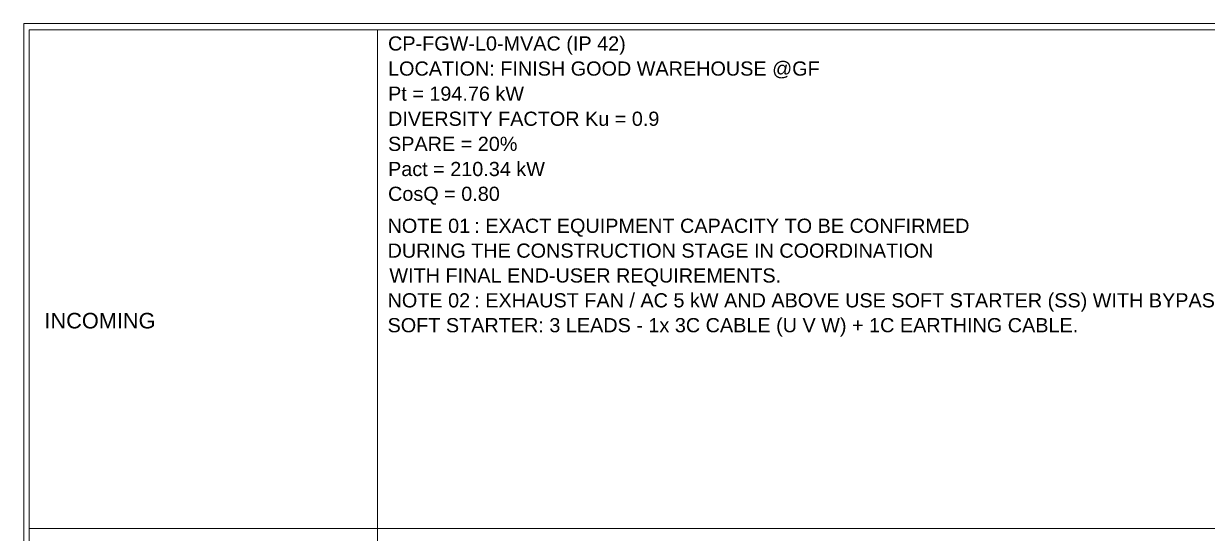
# Model space of a CAD drawing. Header units: millimetres. Extents: x -33055 to 42243, y -56860 to 24450.
# Drawn here: x -33055 to -13282, y 15940 to 24450 of the extents above; entities that cross this region are included whole.
import ezdxf

# ---------------------------------------------------------------- set-up
doc = ezdxf.new("R2010")
doc.units = ezdxf.units.MM
for name, color, linetype in [('E-FRAME', 7, 'Continuous'), ('E-GRAY', 7, 'Continuous'), ('E-NOTE', 7, 'Continuous'), ('E-TEXT', 7, 'Continuous')]:
    doc.layers.add(name, color=color, linetype=linetype)
doc.styles.add('ARIAL', font='arial.ttf')

msp = doc.modelspace()

# ---------------------------------------------------------------- linework, layer by layer
at = {"layer": 'E-FRAME', "color": 7, "lineweight": 0}
for p, q in [((-27145, 24348), (-27145, -56602)), ((-32966, 16021), (37813, 16021))]:
    msp.add_line(p, q, dxfattribs=at)
for points in [[(-33055, 24450), (-33055, -56699), (37914, -56699), (37914, 24450), (-33055, 24450)], [(-32966, 24348), (-32966, -56602), (37813, -56602), (37813, 24348), (-32966, 24348)]]:
    msp.add_lwpolyline(points, dxfattribs=at)

# ---------------------------------------------------------------- texts
at = {"layer": 'E-GRAY', "color": 8, "true_color": 0x767676, "style": 'ARIAL'}
for s, p in [('CP-FGW-L0-MVAC (IP 42)', (-26968, 24001)), ('LOCATION: FINISH GOOD WAREHOUSE @GF', (-26968, 23582)), ('Pt = 194.76 kW', (-26968, 23163)), ('DIVERSITY FACTOR Ku = 0.9', (-26968, 22744)), ('SPARE = 20%', (-26968, 22325)), ('Pact = 210.34 kW', (-26968, 21905)), ('CosQ = 0.80', (-26968, 21491)), (': EXACT EQUIPMENT CAPACITY TO BE CONFIRMED', (-25528, 20957)), ('DURING THE CONSTRUCTION STAGE IN COORDINATION', (-26976, 20542)), ('WITH FINAL END-USER REQUIREMENTS.', (-26946, 20127)), (': EXHAUST FAN / AC 5 kW AND ABOVE USE SOFT STARTER (SS) WITH BYPASS, BELOW 5 kW USE DOL.', (-25528, 19712)), ('SOFT STARTER: 3 LEADS - 1x 3C CABLE (U V W) + 1C EARTHING CABLE.', (-26976, 19297))]:
    msp.add_text(s, height=236.88, dxfattribs=at).set_placement(p)
at = {"layer": 'E-NOTE', "color": 1, "style": 'ARIAL'}
for s, p in [('NOTE 01', (-26976, 20957)), ('NOTE 02', (-26976, 19712))]:
    msp.add_text(s, height=236.9, dxfattribs=at).set_placement(p)
at = {"layer": 'E-TEXT', "color": 7, "style": 'ARIAL'}
msp.add_text('INCOMING', height=259.8, dxfattribs=at).set_placement((-32708, 19361))

doc.saveas('drawing.dxf')
